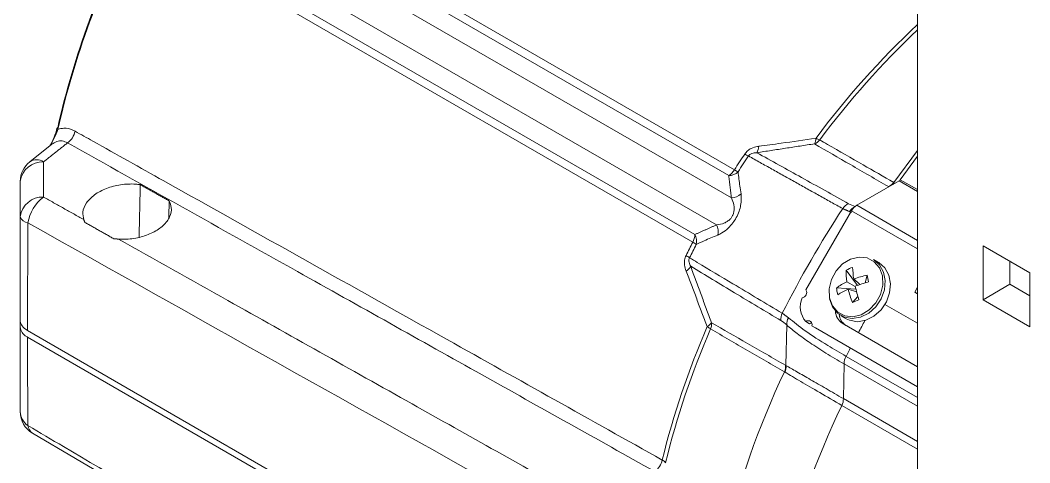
# Model space of a CAD drawing. Extents: x 2 to 136, y 1 to 99.
# Drawn here: x 93.76 to 98.77, y 13.14 to 15.33 of the extents above; entities that cross this region are included whole.
import ezdxf

# ---------------------------------------------------------------- set-up
doc = ezdxf.new("R2010")
doc.units = 0
doc.header["$MEASUREMENT"] = 0
doc.linetypes.add('SLD-Solid', pattern=[0])
doc.layers.add('OBJECT', color=7, linetype='CONTINUOUS')

msp = doc.modelspace()

# ---------------------------------------------------------------- linework, layer by layer
at = {"layer": 'OBJECT', "linetype": 'SLD-Solid', "lineweight": 15}
for p, q in [((98.2168, 12.4402), (98.2168, 17.3386)), ((97.279, 14.5627), (94.5091, 16.1618)), ((94.5365, 16.1912), (97.3076, 14.5915)), ((94.4253, 16.1073), (97.2925, 14.4521)), ((97.2183, 14.3185), (94.3483, 15.9753)), ((94.3413, 15.8694), (97.1113, 14.2703)), ((97.1008, 14.2323), (94.3297, 15.832)), ((93.9172, 14.7186), (93.8074, 14.6317)), ((98.0992, 14.529), (98.2168, 14.6869)), ((98.1315, 14.5428), (98.2168, 14.6596)), ((98.1315, 14.5428), (98.2168, 14.4936)), ((97.9151, 14.4156), (98.1253, 14.5369)), ((98.1253, 14.5369), (98.2168, 14.4841)), ((97.9151, 14.4156), (98.2168, 14.2414)), ((97.6627, 13.9956), (97.8896, 14.3887)), ((97.8896, 14.3887), (98.2168, 14.1998)), ((98.7747, 14.0803), (98.5428, 14.2142)), ((98.5428, 14.2142), (98.5428, 13.9463)), ((98.0238, 14.1312), (97.9976, 14.1463)), ((97.8624, 14.0937), (97.9183, 14.0175)), ((98.6757, 14.0231), (98.6757, 14.1374)), ((97.9311, 14.0219), (97.9003, 14.0498)), ((97.9673, 14.0687), (97.9574, 14.0302)), ((98.7747, 13.8124), (98.7747, 14.0803)), ((97.8144, 14.0055), (97.9109, 13.9986)), ((97.8658, 14.0355), (97.9078, 14.0115)), ((97.9141, 13.986), (97.8728, 13.9992)), ((98.2168, 14.0083), (98.2028, 13.9841)), ((98.5428, 13.9463), (98.6757, 14.0231)), ((98.7747, 13.9659), (98.6757, 14.0231)), ((97.8935, 13.9332), (97.9209, 13.962)), ((98.2028, 13.9841), (98.2168, 13.976)), ((98.5428, 13.9463), (98.7747, 13.8124)), ((98.0554, 13.9231), (98.2168, 13.83)), ((98.0554, 13.9231), (98.2168, 13.83)), ((93.76, 13.8442), (93.76, 13.8116)), ((97.8366, 13.8674), (97.8627, 13.8523)), ((97.1086, 11.8812), (93.7966, 13.7932)), ((97.5676, 13.8217), (97.5636, 13.6196)), ((97.6805, 13.8276), (97.6625, 13.838)), ((97.6917, 13.8173), (98.2168, 13.5142)), ((97.6917, 13.8173), (97.7097, 13.8069)), ((97.7097, 13.8069), (98.2168, 13.5142)), ((98.2168, 13.614), (97.8435, 13.8295)), ((93.7966, 13.7605), (97.1086, 11.8485)), ((97.8619, 13.6655), (98.2168, 13.4607)), ((97.8518, 13.6282), (97.8492, 13.4554)), ((98.2168, 13.4175), (97.8518, 13.6282)), ((97.8492, 13.4554), (98.2168, 13.2432)), ((98.2168, 13.2051), (97.841, 13.422))]:
    msp.add_line(p, q, dxfattribs=at)
at = {"layer": 'OBJECT', "linetype": 'SLD-Solid', "lineweight": 15, "flags": 128}
for points in [[(93.9474, 14.7927), (93.9456, 14.7939), (93.9443, 14.7951), (93.9433, 14.7963), (93.9429, 14.7975), (93.9429, 14.7983)], [(93.76, 13.8442), (93.76, 14.0068), (93.76, 14.1785), (93.76, 14.3586)], [(97.7796, 13.956), (97.7943, 13.9161), (97.8204, 13.8853), (97.8554, 13.8668), (97.8958, 13.8624), (97.9377, 13.8724), (97.977, 13.8959), (98.0099, 13.9307), (98.033, 13.9732), (98.0443, 14.0194), (98.0425, 14.0647), (98.0278, 14.1046), (98.0017, 14.1354), (97.9667, 14.1539), (97.9263, 14.1583), (97.8844, 14.1483), (97.8451, 14.1248), (97.8122, 14.09), (97.789, 14.0475), (97.7778, 14.0013), (97.7796, 13.956)], [(97.7805, 13.9504), (97.7947, 13.9106), (97.8198, 13.8794), (97.8536, 13.8595), (97.893, 13.8527), (97.9345, 13.8596), (97.9745, 13.8796), (98.0094, 13.9109), (98.0361, 13.9507), (98.0522, 13.9955), (98.0563, 14.0413), (98.0481, 14.0841), (98.0282, 14.12), (97.9984, 14.1458), (97.9976, 14.1463)], [(97.8627, 13.8523), (97.8797, 13.8444), (97.9191, 13.8376), (97.9607, 13.8445), (98.0007, 13.8645), (98.0356, 13.8958), (98.0623, 13.9356), (98.0784, 13.9804), (98.0825, 14.0262), (98.0742, 14.069), (98.0543, 14.1049), (98.0246, 14.1307), (98.0238, 14.1312)], [(93.76, 13.3913), (93.76, 13.5205), (93.76, 13.6608), (93.76, 13.8116)], [(97.6805, 13.8276), (97.6862, 13.8308), (97.691, 13.8321)], [(97.8831, 13.7068), (97.8786, 13.6981), (97.8619, 13.6655)], [(93.8216, 13.2835), (94.4621, 12.9069), (97.0414, 11.3905)]]:
    msp.add_lwpolyline(points, dxfattribs=at)
at = {"layer": 'OBJECT', "linetype": 'SLD-Solid', "lineweight": 15}
for centre, radius, start, end in [((98.0884, 13.8645), 4.2468, 152.3536, 167.2604), ((98.1107, 13.8514), 4.2684, 152.3536, 167.2604), ((101.0314, 12.2887), 4.1311, 132.946, 143.4491), ((101.0692, 12.2649), 4.1554, 133.3487, 143.4413), ((93.6526, 14.8652), 0.2978, 328.7586, 347.0206), ((93.9467, 14.7971), 0.00398, 98.4011, 162.5219), ((93.9367, 14.8047), 0.0983, 306.4451, 347.5541), ((97.6577, 14.7482), 0.055, 330.1018, 0.7962), ((97.7638, 14.8325), 0.098, 238.5526, 250.6652), ((97.3716, 14.7085), 0.0564, 325.9151, 359.8843), ((97.681, 14.7807), 0.0647, 292.1259, 321.1062), ((101.2269, 12.0974), 4.6455, 146.3733, 147.5286), ((101.2561, 12.0806), 4.6588, 146.3732, 147.5288), ((97.4488, 14.821), 0.1758, 239.1782, 245.8835), ((93.885, 14.5337), 0.125, 128.384, 180), ((93.871, 14.5198), 0.1118, 87.2738, 172.8585), ((93.8417, 14.5757), 0.0657, 58.2081, 121.4986), ((97.2332, 14.6369), 0.0872, 301.7199, 328.6156), ((97.2774, 14.6334), 0.0707, 271.3066, 313.0721), ((97.4378, 14.8119), 0.256, 239.4337, 244.0316), ((98.1147, 14.5543), 0.0204, 301.4313, 325.5709), ((98.0476, 14.5684), 0.0649, 292.1506, 322.5857), ((98.0487, 14.5681), 0.0671, 313.4421, 322.629), ((93.8709, 14.3447), 0.1118, 87.2731, 172.8592), ((93.9932, 14.2974), 0.1973, 126.3262, 171.0203), ((97.2902, 14.5231), 0.071, 271.9255, 314.7782), ((102.7123, 11.2383), 5.8032, 146.99867, 152.92301), ((97.8996, 14.363), 0.0652, 112.3804, 146.3307), ((97.9337, 14.3516), 0.0636, 115.073, 149.0994), ((97.954, 14.3532), 0.0736, 121.9549, 151.1444), ((93.8032, 14.3737), 0.0458, 199.3145, 263.8143), ((97.1556, 14.2854), 0.0709, 345.7954, 27.8727), ((97.0235, 14.274), 0.0878, 331.6029, 357.563), ((97.0493, 14.2365), 0.0706, 347.6405, 28.5748), ((101.2238, 12.0959), 4.6436, 152.6086, 153.522), ((101.2572, 12.0768), 4.6616, 152.6089, 153.5215), ((96.9815, 14.0205), 0.2431, 55.7596, 60.6027), ((96.9789, 14.0082), 0.1811, 54.2968, 60.8041), ((97.04, 14.1389), 0.0568, 299.1085, 332.3487), ((98.1683, 14.082), 0.3061, 177.8002, 188.7327), ((97.966, 13.8889), 0.2295, 108.0905, 116.8234), ((98.3194, 14.1196), 0.4249, 181.687, 189.4553), ((98.0677, 13.5853), 0.4937, 101.7312, 109.8132), ((97.0749, 13.8786), 0.9124, 9.8552, 12.0234), ((97.6408, 13.9821), 0.0257, 275.5123, 31.6217), ((97.9952, 13.7548), 0.3091, 114.7539, 125.8024), ((98.0394, 14.0314), 0.2265, 186.5688, 195.3097), ((98.0439, 13.6156), 0.42, 114.0387, 122.0618), ((98.3694, 14.1186), 0.5107, 193.5192, 201.2852), ((98.1553, 13.3534), 0.7052, 104.9144, 110.59), ((98.6353, 14.1778), 0.7462, 192.7208, 198.0536), ((97.7506, 13.9131), 0.1158, 158.0038, 220.4598), ((97.51, 14.9066), 1.0462, 291.5002, 293.4141), ((97.6036, 13.8508), 0.0653, 153.5745, 186.6067), ((97.6311, 13.8259), 0.0637, 150.6182, 183.7492), ((97.6746, 13.8242), 0.0184, 337.8593, 131.4617), ((97.8833, 13.8918), 0.0739, 181.627, 237.424), ((97.9004, 13.8807), 0.0729, 186.1265, 237.6846), ((103.2648, 10.9189), 6.0609, 151.15464, 151.79634), ((101.0008, 12.1547), 4.1722, 156.5781, 166.1907), ((101.0295, 12.1379), 4.185, 156.5781, 166.1907), ((97.1463, 13.8623), 0.0556, 297.9599, 327.6407), ((97.1254, 13.7269), 0.0982, 49.3614, 61.4485), ((97.1289, 13.8248), 0.0649, 338.9031, 6.8657), ((97.9392, 13.6246), 0.0874, 152.0634, 177.6046), ((97.4961, 13.6136), 0.065, 337.4257, 6.8428), ((97.4991, 13.6122), 0.0649, 337.1289, 6.5316), ((101.5382, 11.708), 4.4038, 154.7208, 178.2852), ((97.7642, 13.4586), 0.0851, 334.5118, 357.8246), ((93.885, 13.3913), 0.125, 180, 239.5417), ((93.8481, 13.3942), 0.0882, 181.9317, 235.5691), ((102.039, 11.4257), 4.6485, 154.5679, 177.026), ((93.8503, 13.3273), 0.0523, 186.3737, 236.7719), ((96.8534, 13.1728), 0.0983, 306.457, 346.9431), ((96.9268, 13.1075), 0.0486, 37.1605, 62.5644)]:
    msp.add_arc(centre, radius, start, end, dxfattribs=at)
for start_param, end_param in [(2.152366, 2.340269), (2.352788, 2.540692)]:
    msp.add_ellipse((93.885, 16.3342), major_axis=(0.0619, 3.6533), ratio=0.017273, start_param=start_param, end_param=end_param, dxfattribs=at)
for points, knots in [([(93.9474, 14.7927), (93.9571, 14.7952), (93.9809, 14.8013), (94.0108, 14.7949), (94.0289, 14.7854), (94.0327, 14.7835)], [0, 0, 0, 0, 0.355604, 0.866053, 1, 1, 1, 1]), ([(93.9474, 14.7927), (93.9414, 14.7777), (93.9306, 14.7509), (93.9153, 14.7237), (93.9086, 14.7118)], [0, 0, 0, 0, 0.5601, 1, 1, 1, 1]), ([(94.0327, 14.7835), (94.062, 14.7671), (94.2087, 14.6849), (94.8246, 14.34), (95.7674, 13.8122), (96.593, 13.35), (96.9492, 13.1506)], [0, 0, 0, 0, 0.030171, 0.150856, 0.633595, 1, 1, 1, 1]), ([(97.428, 14.7084), (97.4653, 14.7134), (97.5594, 14.7259), (97.655, 14.7403), (97.7127, 14.7489)], [0, 0, 0, 0, 0.396331, 1, 1, 1, 1]), ([(93.9951, 14.7256), (93.9864, 14.7295), (93.969, 14.7374), (93.941, 14.7342), (93.9252, 14.7236), (93.9173, 14.7184)], [0, 0, 0, 0, 0.337329, 0.674381, 1, 1, 1, 1]), ([(96.9118, 13.0937), (96.6258, 13.2537), (96.0344, 13.5845), (95.0621, 14.1285), (94.3759, 14.5125), (93.9951, 14.7256)], [0, 0, 0, 0, 0.294131, 0.608268, 1, 1, 1, 1]), ([(97.3587, 14.67), (97.3632, 14.6757), (97.3722, 14.687), (97.3946, 14.7007), (97.4137, 14.7064), (97.4262, 14.7081), (97.428, 14.7084)], [0, 0, 0, 0, 0.254854, 0.508629, 0.928591, 1, 1, 1, 1]), ([(98.0721, 14.5083), (98.0091, 14.5448), (97.8866, 14.6157), (97.7646, 14.6864), (97.7054, 14.7208)], [0, 0, 0, 0, 0.514049, 1, 1, 1, 1]), ([(97.7314, 14.7401), (97.7441, 14.7328), (97.8158, 14.6917), (97.9383, 14.6214), (98.0483, 14.5582), (98.0992, 14.529)], [0, 0, 0, 0, 0.104198, 0.585846, 1, 1, 1, 1]), ([(97.4183, 14.6769), (97.4103, 14.6766), (97.4, 14.6763), (97.3868, 14.6703), (97.3807, 14.6658), (97.378, 14.662), (97.3769, 14.6605)], [0, 0, 0, 0, 0.580896, 0.740074, 0.900891, 1, 1, 1, 1]), ([(97.4183, 14.6769), (97.4924, 14.636), (97.6448, 14.5518), (97.7967, 14.4669), (97.8748, 14.4232)], [0, 0, 0, 0, 0.486656, 1, 1, 1, 1]), ([(93.8763, 14.6315), (93.8763, 14.5798), (93.8763, 14.5214), (93.8763, 14.4631), (93.8763, 14.4564)], [0, 0, 0, 0, 0.885696, 1, 1, 1, 1]), ([(97.3257, 14.5818), (97.3286, 14.5582), (97.333, 14.5218), (97.3383, 14.4855), (97.3402, 14.4727)], [0, 0, 0, 0, 0.648493, 1, 1, 1, 1]), ([(93.76, 14.3586), (93.76, 14.4103), (93.76, 14.4687), (93.76, 14.527), (93.76, 14.5337)], [0, 0, 0, 0, 0.885696, 1, 1, 1, 1]), ([(94.0754, 14.3446), (94.073, 14.3569), (94.0677, 14.3843), (94.0858, 14.4281), (94.1266, 14.4694), (94.1866, 14.5013), (94.2582, 14.5199), (94.3171, 14.5227), (94.3486, 14.5191), (94.3564, 14.5182)], [0, 0, 0, 0, 0.132307, 0.294526, 0.457212, 0.620426, 0.783854, 0.947086, 1, 1, 1, 1]), ([(97.2183, 14.3185), (97.2312, 14.3202), (97.2486, 14.3224), (97.272, 14.3346), (97.2849, 14.3449), (97.295, 14.3576), (97.3019, 14.3713), (97.3065, 14.3888), (97.3067, 14.4151), (97.3004, 14.436), (97.294, 14.4491), (97.2925, 14.4521)], [0, 0, 0, 0, 0.248555, 0.333335, 0.418737, 0.477068, 0.535602, 0.604493, 0.713168, 0.934337, 1, 1, 1, 1]), ([(97.3402, 14.4727), (97.3414, 14.455), (97.3432, 14.4299), (97.3315, 14.3862), (97.3178, 14.3552), (97.2987, 14.3259), (97.2739, 14.2985), (97.2481, 14.2791), (97.2313, 14.2712), (97.2244, 14.268)], [0, 0, 0, 0, 0.269459, 0.38121, 0.493906, 0.593567, 0.708386, 0.879636, 1, 1, 1, 1]), ([(94.5006, 14.4369), (94.5047, 14.4263), (94.5145, 14.4011), (94.5061, 14.3583), (94.4741, 14.3144), (94.4209, 14.2782), (94.3531, 14.254), (94.2926, 14.246), (94.2581, 14.2473), (94.2481, 14.2477)], [0, 0, 0, 0, 0.117568, 0.279861, 0.442586, 0.605907, 0.769589, 0.933238, 1, 1, 1, 1]), ([(97.8748, 14.4232), (97.885, 14.4182), (97.8952, 14.4132), (97.9067, 14.4093), (97.9067, 14.4093)], [0, 0, 0, 0, 0.99997, 1, 1, 1, 1]), ([(97.1594, 12.4445), (97.1042, 12.4754), (96.8128, 12.6387), (95.6923, 13.2665), (94.6272, 13.8636), (93.7983, 14.3282)], [0, 0, 0, 0, 0.049218, 0.260105, 1, 1, 1, 1]), ([(94.2481, 14.2477), (94.4292, 14.1461), (94.9152, 13.8733), (95.6812, 13.4435), (96.2663, 13.1153), (96.5463, 12.9582)], [0, 0, 0, 0, 0.236338, 0.634505, 1, 1, 1, 1]), ([(97.2244, 14.268), (97.2021, 14.2585), (97.1665, 14.2434), (97.1314, 14.2274), (97.1182, 14.2214)], [0, 0, 0, 0, 0.624895, 1, 1, 1, 1]), ([(97.0676, 14.0892), (97.0645, 14.0987), (97.0589, 14.1158), (97.0585, 14.1433), (97.0644, 14.1589), (97.0673, 14.1663)], [0, 0, 0, 0, 0.395776, 0.712488, 1, 1, 1, 1]), ([(97.0846, 14.1552), (97.0837, 14.1532), (97.0819, 14.1491), (97.081, 14.141), (97.0826, 14.1275), (97.0871, 14.1187), (97.0903, 14.1125)], [0, 0, 0, 0, 0.128042, 0.255392, 0.479322, 1, 1, 1, 1]), ([(97.0846, 14.1552), (97.0974, 14.1476), (97.1693, 14.1044), (97.3225, 14.0122), (97.4634, 13.9284), (97.5451, 13.8799)], [0, 0, 0, 0, 0.083466, 0.469044, 1, 1, 1, 1]), ([(97.5387, 13.8433), (97.4619, 13.8891), (97.3121, 13.9785), (97.1629, 14.0686), (97.0903, 14.1125)], [0, 0, 0, 0, 0.513008, 1, 1, 1, 1]), ([(93.7966, 13.7932), (93.7864, 13.8006), (93.7673, 13.8144), (93.7603, 13.8335), (93.76, 13.8429), (93.76, 13.8442)], [0, 0, 0, 0, 0.499401, 0.929163, 1, 1, 1, 1]), ([(97.5676, 13.8217), (97.5676, 13.8217), (97.5581, 13.8299), (97.5484, 13.8366), (97.5387, 13.8433)], [0, 0, 0, 0, 0.000029, 1, 1, 1, 1]), ([(97.5756, 13.8571), (97.6019, 13.8358), (97.6553, 13.7927), (97.7561, 13.7278), (97.8313, 13.6835), (97.8619, 13.6655)], [0, 0, 0, 0, 0.365392, 0.741453, 1, 1, 1, 1]), ([(93.76, 13.8116), (93.7618, 13.8021), (93.7653, 13.7846), (93.7837, 13.7682), (93.795, 13.7615), (93.7966, 13.7605)], [0, 0, 0, 0, 0.499397, 0.929176, 1, 1, 1, 1]), ([(97.1933, 13.8325), (97.2527, 13.7984), (97.3749, 13.7282), (97.4976, 13.6576), (97.5607, 13.6213)], [0, 0, 0, 0, 0.486388, 1, 1, 1, 1]), ([(97.8518, 13.6282), (97.8518, 13.6282), (97.8204, 13.6464), (97.7605, 13.6821), (97.6828, 13.732), (97.618, 13.7791), (97.5827, 13.8065), (97.5676, 13.8217), (97.5676, 13.8217)], [0, 0, 0, 0, 0.000005, 0.2589, 0.517796, 0.758901, 0.999996, 1, 1, 1, 1]), ([(97.5607, 13.6213), (97.5617, 13.6207), (97.5627, 13.6201), (97.5636, 13.6196), (97.5636, 13.6196)], [0, 0, 0, 0, 0.999705, 1, 1, 1, 1]), ([(97.5636, 13.6196), (97.5636, 13.6196), (97.579, 13.6107), (97.6163, 13.5896), (97.6831, 13.5511), (97.7611, 13.5062), (97.8189, 13.4729), (97.8492, 13.4554), (97.8492, 13.4554)], [0, 0, 0, 0, 0.000005, 0.254675, 0.509348, 0.754672, 0.999996, 1, 1, 1, 1]), ([(97.841, 13.422), (97.8036, 13.4436), (97.7277, 13.4875), (97.6307, 13.5442), (97.5834, 13.5724), (97.5589, 13.587)], [0, 0, 0, 0, 0.319105, 0.647495, 1, 1, 1, 1]), ([(93.7983, 13.3215), (93.8573, 13.2867), (94.1526, 13.1129), (95.237, 12.4748), (96.2624, 11.8716), (97.0516, 11.4073)], [0, 0, 0, 0, 0.054468, 0.272342, 1, 1, 1, 1])]:
    msp.add_open_spline(points, degree=3, knots=knots, dxfattribs=at)
for points in [[(93.9951, 14.7256), (93.8763, 14.6315)], [(97.7054, 14.7208), (97.4183, 14.6769)], [(97.8453, 14.3991), (97.3769, 14.6605)], [(97.2925, 14.4521), (97.279, 14.5627)], [(94.3564, 14.5182), (94.3506, 14.2562)], [(94.5006, 14.4369), (94.3564, 14.5182)], [(98.0739, 14.5073), (98.0721, 14.5083)], [(98.0992, 14.529), (98.102, 14.5273)], [(93.8763, 14.4564), (94.0754, 14.3446)], [(94.5006, 14.4369), (94.4975, 14.3523)], [(97.8791, 14.3843), (97.8453, 14.3991)], [(94.0754, 14.3446), (94.0811, 14.3308)], [(97.8886, 14.3805), (97.8791, 14.3843)], [(94.0811, 14.3308), (94.2249, 14.2496)], [(97.1113, 14.2703), (97.2183, 14.3185)], [(94.2249, 14.2496), (94.2481, 14.2477)], [(97.0903, 14.1125), (97.1933, 13.8325)], [(97.1724, 13.8132), (97.0676, 14.0892)], [(97.5451, 13.8799), (97.5756, 13.8571)], [(97.5562, 13.5886), (97.1894, 13.8014)], [(97.5589, 13.587), (97.5562, 13.5886)]]:
    msp.add_open_spline(points, degree=1, dxfattribs=at)

doc.saveas('drawing.dxf')
